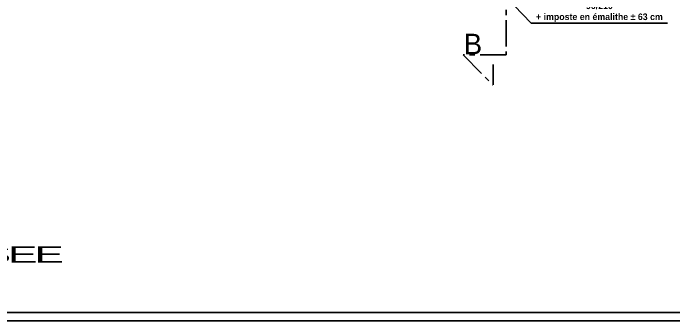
# Model space of a CAD drawing. Header units: millimetres. Extents: x -44462 to 306987, y -116160 to 12874.
# Drawn here: x -10474 to -9670, y -56890 to -56516 of the extents above; entities that cross this region are included whole.
import ezdxf

# ---------------------------------------------------------------- set-up
doc = ezdxf.new("R2010")
doc.units = ezdxf.units.MM
doc.header["$PDMODE"] = 35
doc.header["$PDSIZE"] = 10
doc.linetypes.add('AXES', pattern=[50.8, 31.75, -6.35, 6.35, -6.35])
for name, color, linetype in [('AVP_HACHURES', 8, 'Continuous'), ('chassis fen.portes', 1, 'Continuous'), ('COTES', 1, 'Continuous'), ('MURS', 7, 'Continuous'), ('TEXTE', 1, 'Continuous')]:
    doc.layers.add(name, color=color, linetype=linetype)
doc.styles.add('century', font='GOTHIC.TTF', dxfattribs={"height": 12})
doc.styles.add('CENTURY GOTHIC', font='GOTHIC.TTF')
doc.styles.add('Century Gothic Gras', font='GOTHICB.TTF')
doc.dimstyles.new('1-50', dxfattribs={"dimtxt": 8, "dimasz": 5, "dimexe": 1.25, "dimexo": 0.625, "dimtad": 1, "dimdec": 0, "dimtxsty": 'Century Gothic Gras', "dimblk": 'ORIGIN', "dimcen": 5, "dimclrd": 8, "dimclre": 5, "dimclrt": 6, "dimadec": 0, "dimazin": 0, "dimtfac": 1, "dimtdec": 0, "dimtmove": 0, "dimatfit": 3, "dimfxl": 0, "dimarcsym": 0})

# ---------------------------------------------------------------- blocks, each defined once
blk = doc.blocks.new('_Origin')
at = {"color": 0, "linetype": 'Continuous', "lineweight": -2}
blk.add_line((0, 0), (-1, 0), dxfattribs=at)
blk.add_circle((0, 0), 0.5, dxfattribs=at)
blk = doc.blocks.new('*D391')
at = {"layer": 'COTES', "color": 5, "lineweight": -2}
for p, q in [((-9919.64, -56475.82), (-9919.64, -56496.11)), ((-9830.09, -56475.82), (-9830.09, -56496.11))]:
    blk.add_line(p, q, dxfattribs=at)
at = {"layer": 'COTES', "color": 8, "lineweight": -2}
for p, q in [((-9914.64, -56494.86), (-9835.09, -56494.86)), ((-9874.87, -56494.86), (-9843.19, -56527.83)), ((-9843.19, -56527.83), (-9677.41, -56527.83))]:
    blk.add_line(p, q, dxfattribs=at)
at = {"layer": 'Defpoints', "color": 0}
for p in [(-9919.64, -56475.19), (-9830.09, -56475.19), (-9830.09, -56494.86)]:
    blk.add_point(p, dxfattribs=at)
at = {"layer": 'COTES', "color": 8, "lineweight": -2, "xscale": 5, "yscale": 5, "zscale": 5, "rotation": 180}
blk.add_blockref('_Origin', (-9919.64, -56494.86), dxfattribs=at)
at = {"layer": 'COTES', "color": 8, "lineweight": -2, "xscale": 5, "yscale": 5, "zscale": 5}
blk.add_blockref('_Origin', (-9830.09, -56494.86), dxfattribs=at)
at = {"layer": 'COTES', "color": 6, "insert": (-9760.3, -56514.78), "char_height": 8, "attachment_point": 5, "style": 'Century Gothic Gras'}
blk.add_mtext('90/210\\P+ imposte en émalithe %%P 63 cm', dxfattribs=at)
blk = doc.blocks.new('PETIT CARTOUCHE_HOR')
at = {"layer": 'chassis fen.portes', "color": 5, "linetype": 'Continuous'}
blk.add_line((-233.46, 28), (-2071.31, 28), dxfattribs=at)
at = {"layer": 'chassis fen.portes', "color": 2, "linetype": 'Continuous'}
blk.add_line((-223.46, 18), (-2081.31, 18), dxfattribs=at)
at = {"style": 'CENTURY GOTHIC'}
for tag, p, height in [('DATE', (-210.16, 171.36), 20), ('DOSSIERN°', (-210.16, 111.51), 20), ('COMMENTAIRE', (-210.16, 95.35), 12), ('COMMENTAIRESUITE', (-210.16, 79.7), 12), ('FEUILLEN°', (-221.99, 32.69), 20), ('TOTALFEUILLES', (-181.65, 32.69), 20), ('ÉCH.', (-103.23, 32.69), 12)]:
    blk.add_attdef(tag, p, '', height=height, dxfattribs=at)

msp = doc.modelspace()

# ---------------------------------------------------------------- linework, layer by layer
at = {"layer": 'AVP_HACHURES', "color": 6, "linetype": 'AXES'}
for p, q in [((-9873.77, -56422.91), (-9873.77, -56566.67)), ((-9873.77, -56566.67), (-9926.17, -56566.67)), ((-9926.17, -56566.67), (-9889.69, -56603.14)), ((-9889.69, -56603.14), (-9889.69, -56578.17))]:
    msp.add_line(p, q, dxfattribs=at)

# ---------------------------------------------------------------- block references
at = {"color": 1}
msp.add_blockref('PETIT CARTOUCHE_HOR', (-8917.24, -56908.1), dxfattribs=at)

# ---------------------------------------------------------------- texts
at = {"layer": 'MURS', "color": 7, "linetype": 'Continuous', "insert": (-9925.34, -56540.84), "char_height": 25, "width": 155.7943, "attachment_point": 1, "style": 'century'}
msp.add_mtext('B', dxfattribs=at)
at = {"layer": 'TEXTE', "insert": (-10897.18, -56799.43), "char_height": 20, "width": 320.0286, "attachment_point": 1, "style": 'CENTURY GOTHIC'}
msp.add_mtext('\\pi-30,l30,t30;{\\W2;\\T0.9;REZ_DE_CHAUSSEE}', dxfattribs=at)

# ---------------------------------------------------------------- dimensions: what is measured, and where the dimension line sits
at = {"layer": 'COTES'}
dim = msp.add_linear_dim(base=(-9830.09, -56494.86), p1=(-9919.64, -56475.19), p2=(-9830.09, -56475.19), text='<>/210\\P+ imposte en émalithe %%P 63 cm', dimstyle='1-50', override={"dimtmove": 1}, dxfattribs=at)
dim.commit()
dim.dimension.update_dxf_attribs({"geometry": '*D391', "text_midpoint": (-9842.57, -56527.83), "dimtype": 160})

doc.saveas('drawing.dxf')
